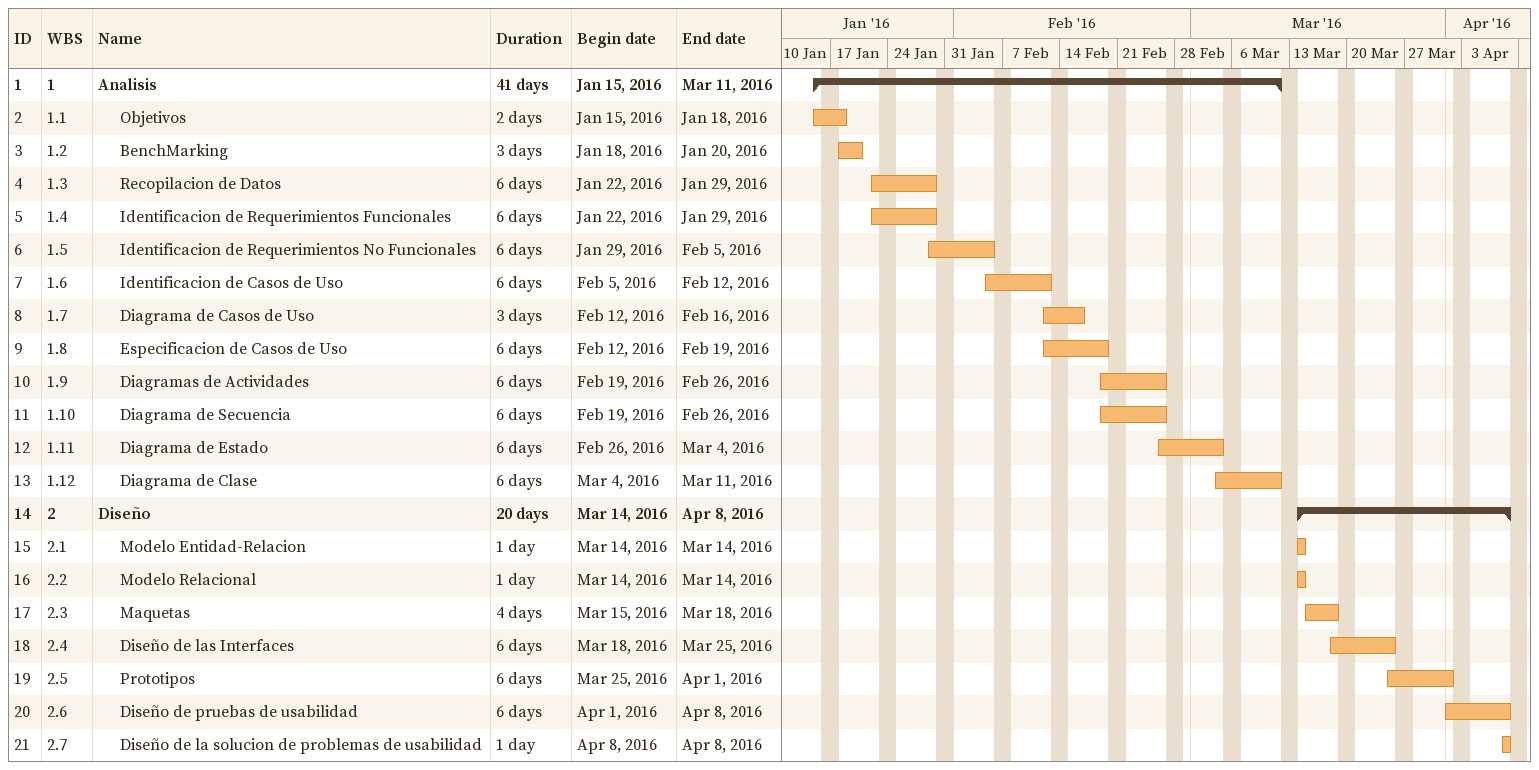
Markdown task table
| ID | WBS | Task | Duration | Start | Finish |
|---|---|---|---|---|---|
| 1 | 1 | **Analisis** | 41d | 2016-01-15 | 2016-03-11 |
| 2 | 1.1 | Objetivos | 2d | 2016-01-15 | 2016-01-18 |
| 3 | 1.2 | BenchMarking | 3d | 2016-01-18 | 2016-01-20 |
| 4 | 1.3 | Recopilacion de Datos | 6d | 2016-01-22 | 2016-01-29 |
| 5 | 1.4 | Identificacion de Requerimientos Funcionales | 6d | 2016-01-22 | 2016-01-29 |
| 6 | 1.5 | Identificacion de Requerimientos No Funcionales | 6d | 2016-01-29 | 2016-02-05 |
| 7 | 1.6 | Identificacion de Casos de Uso | 6d | 2016-02-05 | 2016-02-12 |
| 8 | 1.7 | Diagrama de Casos de Uso | 3d | 2016-02-12 | 2016-02-16 |
| 9 | 1.8 | Especificacion de Casos de Uso | 6d | 2016-02-12 | 2016-02-19 |
| 10 | 1.9 | Diagramas de Actividades | 6d | 2016-02-19 | 2016-02-26 |
| 11 | 1.10 | Diagrama de Secuencia | 6d | 2016-02-19 | 2016-02-26 |
| 12 | 1.11 | Diagrama de Estado | 6d | 2016-02-26 | 2016-03-04 |
| 13 | 1.12 | Diagrama de Clase | 6d | 2016-03-04 | 2016-03-11 |
| 14 | 2 | **Diseño** | 20d | 2016-03-14 | 2016-04-08 |
| 15 | 2.1 | Modelo Entidad-Relacion | 1d | 2016-03-14 | 2016-03-14 |
| 16 | 2.2 | Modelo Relacional | 1d | 2016-03-14 | 2016-03-14 |
| 17 | 2.3 | Maquetas | 4d | 2016-03-15 | 2016-03-18 |
| 18 | 2.4 | Diseño de las Interfaces | 6d | 2016-03-18 | 2016-03-25 |
| 19 | 2.5 | Prototipos | 6d | 2016-03-25 | 2016-04-01 |
| 20 | 2.6 | Diseño de pruebas de usabilidad | 6d | 2016-04-01 | 2016-04-08 |
| 21 | 2.7 | Diseño de la solucion de problemas de usabilidad | 1d | 2016-04-08 | 2016-04-08 |
